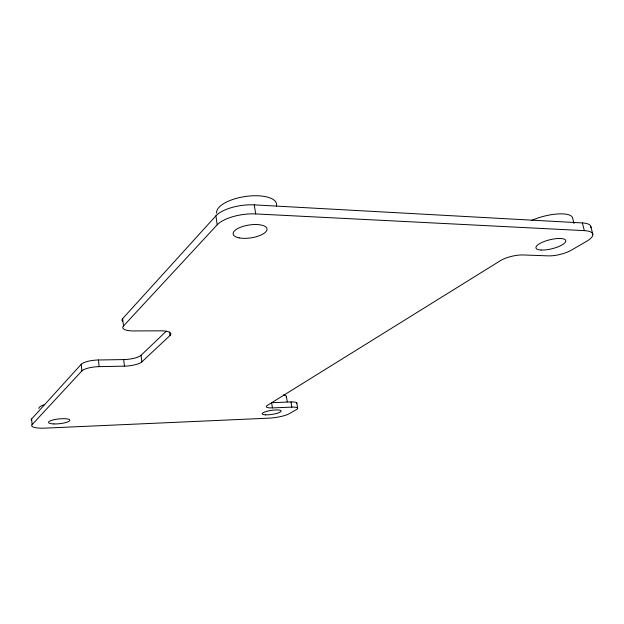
<?xml version="1.0" encoding="UTF-8"?>
<svg xmlns="http://www.w3.org/2000/svg" width="624" height="624" viewBox="0 0 624 624"><rect width="100%" height="100%" fill="white"/><g stroke="black" fill="none" stroke-linecap="round" stroke-linejoin="round"><path stroke-width="0.94" d="M31.442 420.576A17.823 4.04 -5.8 0 1 31.629 418.969L81.221 364.299A13.915 3.791 -6 0 1 98.452 359.986L123.708 359.58A14.009 3.9 -6.4 0 0 141.086 355.267L166.296 331.196M122.585 321.461A15.577 4.844 -6.4 0 1 122.663 318.614L215.912 215.834A28.946 11.38 -8.6 0 1 254.28 204.875L582.403 222.94A25.732 7.862 -14.2 0 1 590.85 227.713M582.403 222.94L584.321 230.638A25.787 7.714 -14.1 0 1 586.42 241.418L571.233 250.224A16.77 4.937 -13.8 0 1 548.441 255.871L523.146 254.959A16.372 4.867 -13.1 0 0 500.495 260.621L267.244 405.467A10.928 2.379 -8.6 0 0 272.423 407.901L291.814 407.129A10.639 2.254 -8.8 0 1 296.564 409.492L289.442 413.618A15.787 3.307 -8.6 0 1 268.811 418.158L45.357 428.126A17.846 3.955 -5.8 0 1 32.105 424.655L81.877 370.921A13.939 3.721 -6 0 1 99.146 366.631L124.441 366.155A14.04 3.822 -6.5 0 0 141.851 361.865L169.978 335.548L169.541 332.038M169.978 335.548A15.015 4.415 -6.8 0 0 160.922 330.837L133.544 330.931A15.608 4.75 -6.5 0 1 123.497 325.978L217.191 224.804A29.024 11.17 -8.6 0 1 255.676 213.923L584.321 230.638M296.837 403.338A10.624 2.301 -8.8 0 0 291.002 401.942L271.635 402.667L272.423 407.901M590.889 226.645L592.8 234.25M574.01 223.548L572.629 217.971A27.136 8.627 -14.2 0 0 557.825 213.954A27.136 8.627 -14.2 0 0 531.461 220.537M296.782 402.893L297.593 408.041M291.002 401.942L291.814 407.129M286.4 396.357L287.251 401.825M254.28 204.875L255.676 213.923M215.912 215.834L217.191 224.804M141.086 355.267L141.851 361.865M122.663 318.614L123.497 325.978M123.708 359.58L124.441 366.155M98.452 359.986L99.146 366.631M81.221 364.299L81.877 370.921M31.629 418.969L32.105 424.655M216.692 213.252A30.28 12.113 -8.7 0 1 247.182 196.256A30.28 12.113 -8.7 0 1 276.416 206.092M283.561 394.875A16.949 3.799 -8.6 0 1 286.135 397.394M38.891 408.517A19.009 4.501 -5.8 0 1 44.086 404.758M265.512 414.835A9.571 2.02 -8.6 0 0 280.995 411.442A9.571 2.02 -8.6 0 0 268.57 410.912A9.571 2.02 -8.6 0 0 265.512 414.835M53.906 423.93A10.733 2.402 -5.9 0 0 69.872 420.241A10.733 2.402 -5.9 0 0 53.804 419.757A10.733 2.402 -5.9 0 0 53.906 423.93M239.179 237.884A17.144 6.497 -8.7 0 0 266.799 230.396A17.144 6.497 -8.7 0 0 244.273 226.028A17.144 6.497 -8.7 0 0 239.179 237.884M541.133 250.029A15.35 4.618 -13.8 0 0 565.562 241.87A15.35 4.618 -13.8 0 0 545.93 240.887A15.35 4.618 -13.8 0 0 541.133 250.029"/></g></svg>
